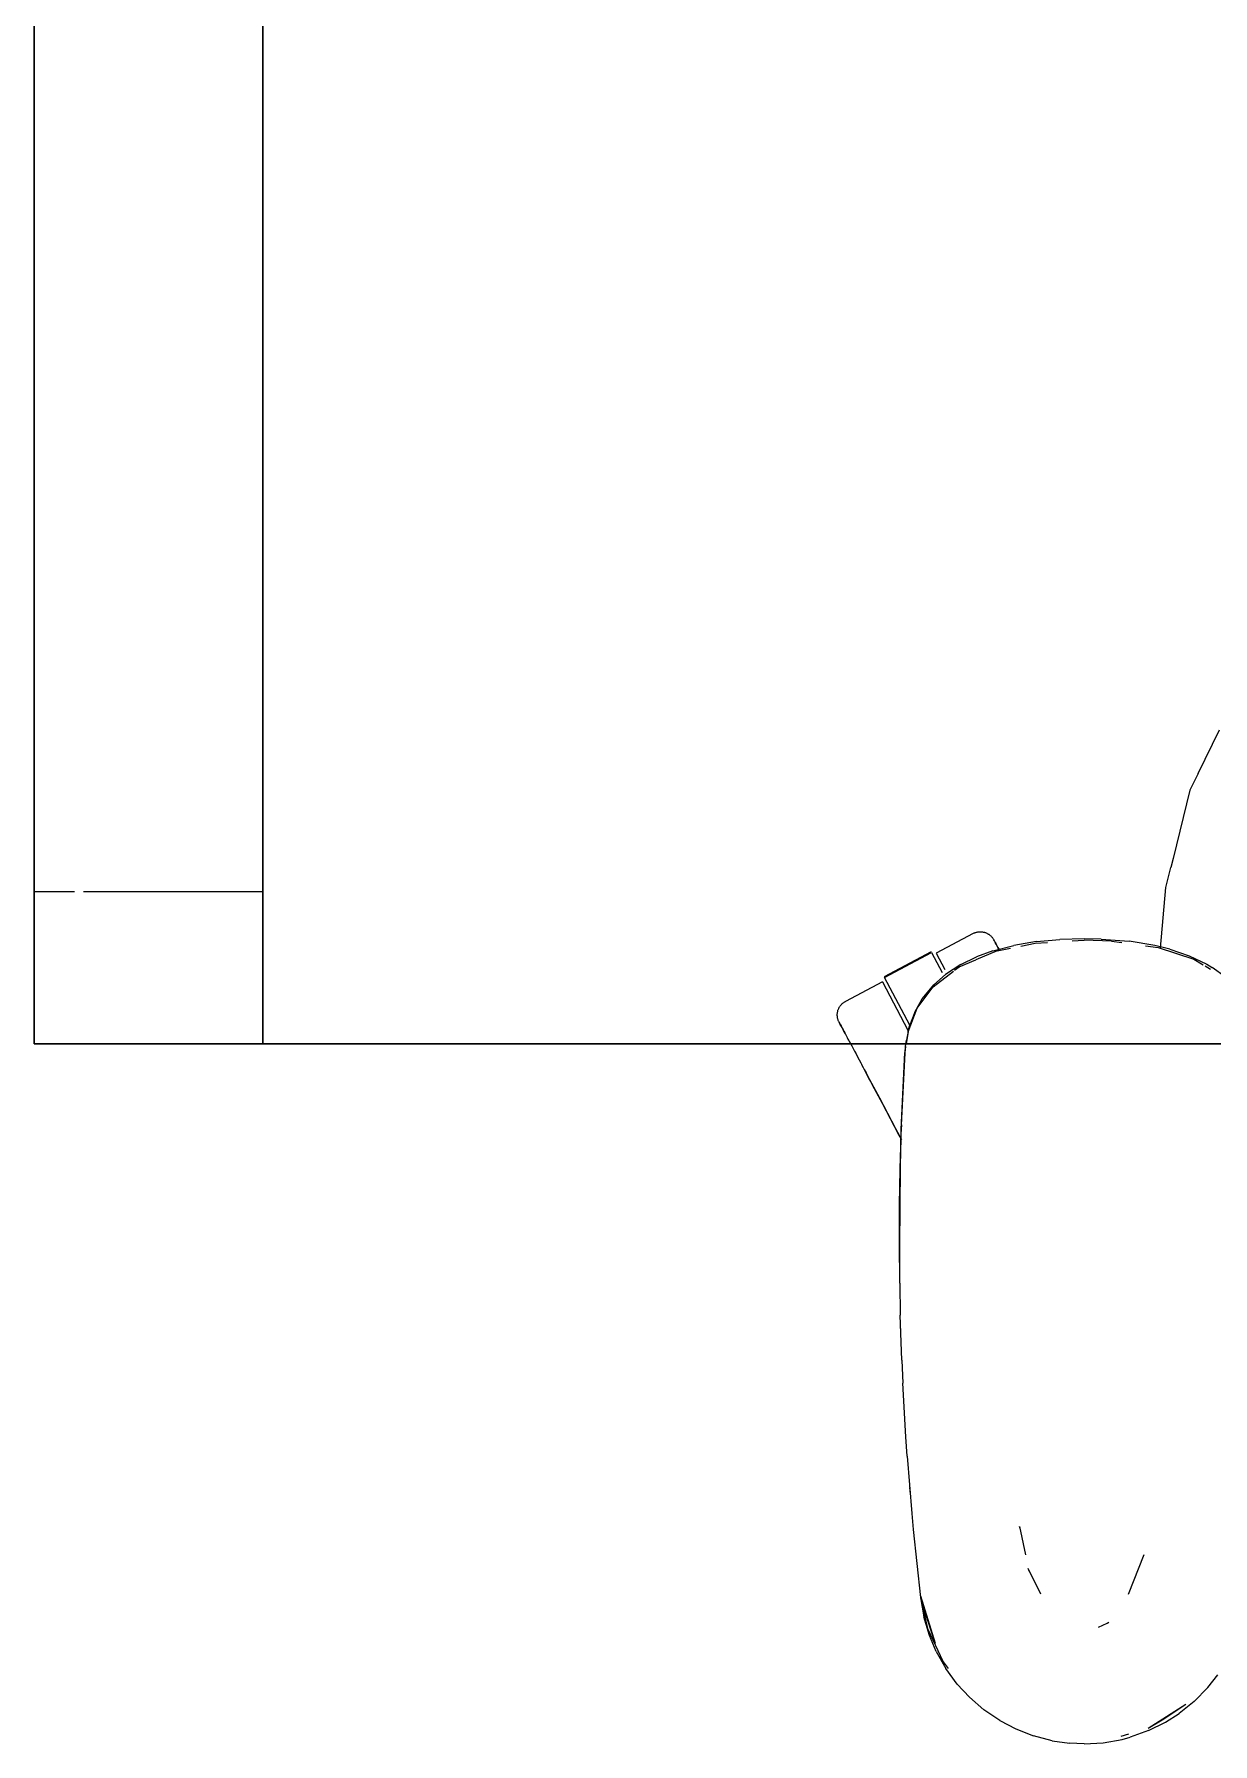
# Model space of a CAD drawing. Header units: millimetres. Extents: x 90978 to 295199, y -4084 to 97293.
# Drawn here: x 166639.3 to 166948.6, y 17853.5 to 18302.3 of the extents above; entities that cross this region are included whole.
import ezdxf

# ---------------------------------------------------------------- set-up
doc = ezdxf.new("R2010")
doc.units = ezdxf.units.MM
doc.header["$MEASUREMENT"] = 0
doc.layers.add('G-IMPT', color=8, linetype='CONTINUOUS', lineweight=9)
doc.layers.add('I-FURN', color=8, linetype='CONTINUOUS', lineweight=9)

msp = doc.modelspace()

# ---------------------------------------------------------------- linework, layer by layer
at = {"layer": 'G-IMPT'}
for p, q in [((166944.71, 18108.19), (166950.35, 18119.66)), ((166944.71, 18108.19), (166942.56, 18103.82)), ((166942.56, 18103.82), (166938.16, 18085.88)), ((166936.28, 18078.22), (166937.58, 18083.51)), ((166938.16, 18085.88), (166937.58, 18083.51)), ((166934.84, 18062.34), (166936.28, 18078.22)), ((166902.3, 18064.06), (166896.37, 18063.06)), ((166898.22, 18062.88), (166901.96, 18063.65)), ((166901.96, 18063.65), (166905.17, 18063.84)), ((166902.3, 18064.06), (166908.45, 18064.63)), ((166914.79, 18064.81), (166908.45, 18064.63)), ((166911.68, 18064.24), (166914.79, 18064.43)), ((166919.3, 18064.72), (166914.79, 18064.81)), ((166921.96, 18064.2), (166914.79, 18064.43)), ((166919.3, 18064.72), (166926.61, 18064.14)), ((166921.96, 18064.2), (166924.74, 18063.81)), ((166933.37, 18063.03), (166926.61, 18064.14)), ((166881.99, 18057.44), (166886.38, 18059.28)), ((166882.48, 18058.06), (166886.56, 18060.05)), ((166892, 18061.61), (166886.38, 18059.28)), ((166890.89, 18061.63), (166886.56, 18060.05)), ((166890.89, 18061.63), (166896.37, 18063.06)), ((166892, 18061.61), (166895.47, 18062.32)), ((166930.92, 18062.94), (166934.21, 18062.48)), ((166937.3, 18062.05), (166933.37, 18063.03)), ((166934.21, 18062.48), (166943.61, 18059.45)), ((166937.3, 18062.05), (166942.39, 18060.31)), ((166942.39, 18060.31), (166947.03, 18058.1)), ((166943.61, 18059.45), (166946.06, 18057.98)), ((166875.2, 18052.22), (166880.56, 18056.34)), ((166878.43, 18055.41), (166875.4, 18052.74)), ((166882.48, 18058.06), (166878.43, 18055.41)), ((166880.8, 18056.53), (166881.99, 18057.44)), ((166946.53, 18057.7), (166947.97, 18056.84)), ((166947.03, 18058.1), (166948.4, 18057.3)), ((166951.85, 18054.85), (166948.4, 18057.3)), ((166871.03, 18046.6), (166875.2, 18052.22)), ((166872.32, 18049), (166875.4, 18052.74)), ((166868.62, 18040.4), (166871.03, 18046.6)), ((166870.36, 18045.57), (166868.97, 18041.93)), ((166870.36, 18045.57), (166872.32, 18049)), ((166868.6, 18040.58), (166868.97, 18041.93)), ((166867.9, 18036.54), (166868.16, 18038.19)), ((166868.62, 18040.4), (166868.14, 18037.23)), ((166868.6, 18040.58), (166868.16, 18038.19)), ((166866.82, 18014.75), (166867.9, 18036.54)), ((166866.82, 18014.75), (166867.79, 18034.93)), ((166866.85, 18015.96), (166867.9, 18036.54)), ((166867.9, 18036.54), (166867.79, 18034.93)), ((166866.35, 17994.57), (166866.85, 18015.96)), ((166866.35, 17994.57), (166866.82, 18014.75)), ((166866.51, 18004.4), (166866.85, 18015.96)), ((166866.85, 18015.96), (166866.82, 18014.75)), ((166866.51, 18004.4), (166866.31, 17985.18)), ((166866.35, 17994.57), (166866.51, 18004.4)), ((166866.4, 17974.38), (166866.51, 18004.4)), ((166866.37, 17996.6), (166866.42, 17997.98)), ((166866.39, 17994.57), (166866.37, 17996.6)), ((166866.4, 17974.38), (166866.35, 17994.57)), ((166866.4, 17974.38), (166866.31, 17985.18)), ((166866.4, 17974.38), (166866.56, 17965.96)), ((166866.95, 17954.21), (166866.56, 17965.96)), ((166866.7, 17961.03), (166866.69, 17962.52)), ((166866.81, 17959.09), (166866.7, 17961.03)), ((166866.95, 17954.21), (166867.2, 17948.18)), ((166868.01, 17934.04), (166867.2, 17948.18)), ((166868.34, 17928.95), (166868.01, 17934.04)), ((166868.34, 17928.95), (166869.59, 17913.9)), ((166868.99, 17920.77), (166869.16, 17919.09)), ((166869.59, 17913.9), (166869.93, 17909.77)), ((166869.93, 17909.77), (166871.84, 17891.84)), ((166897.89, 17910.15), (166897.81, 17910.56)), ((166897.81, 17910.56), (166899.38, 17903.12)), ((166930.51, 17903.06), (166926.36, 17892.63)), ((166903.41, 17892.73), (166900.15, 17899.51)), ((166900.35, 17898.76), (166900.15, 17899.51)), ((166871.84, 17892.36), (166875.67, 17879.89)), ((166871.84, 17892.36), (166872.76, 17889.04)), ((166871.84, 17891.84), (166872.73, 17886.8)), ((166873.88, 17883.39), (166871.97, 17891.79)), ((166875.67, 17879.89), (166872.76, 17889.04)), ((166874.2, 17881.93), (166872.73, 17886.8)), ((166918.62, 17884.09), (166920.84, 17885.11)), ((166920.84, 17885.11), (166921.29, 17885.4)), ((166873.88, 17883.39), (166877.62, 17875.32)), ((166876.01, 17877.7), (166874.2, 17881.93)), ((166876.01, 17877.7), (166878.52, 17873.26)), ((166879.22, 17873.21), (166877.62, 17875.32)), ((166881.52, 17869.17), (166878.52, 17873.26)), ((166947.26, 17868.23), (166949.88, 17871.54)), ((166881.52, 17869.17), (166884.69, 17865.73)), ((166943.71, 17864.62), (166947.26, 17868.23)), ((166888.52, 17862.41), (166884.69, 17865.73)), ((166892.69, 17859.58), (166888.52, 17862.41)), ((166931.58, 17857.58), (166941.53, 17863.9)), ((166935.26, 17859.74), (166941.53, 17863.9)), ((166943.71, 17864.62), (166939.74, 17861.44)), ((166892.69, 17859.58), (166896.85, 17857.39)), ((166896.85, 17857.39), (166901.56, 17855.56)), ((166931.58, 17857.58), (166935.26, 17859.74)), ((166931.68, 17856.93), (166936.19, 17859.17)), ((166936.19, 17859.17), (166939.74, 17861.44)), ((166906.43, 17854.3), (166901.56, 17855.56)), ((166906.43, 17854.3), (166910.94, 17853.65)), ((166914.79, 17853.48), (166910.94, 17853.65)), ((166914.79, 17853.48), (166919.83, 17853.77)), ((166919.83, 17853.77), (166924.78, 17854.65)), ((166926.47, 17856.02), (166924.44, 17855.4)), ((166924.78, 17854.65), (166926.91, 17855.22)), ((166931.68, 17856.93), (166926.91, 17855.22))]:
    msp.add_line(p, q, dxfattribs=at)
at = {"layer": 'I-FURN'}
for p, q in [((166639.25, 18037.23), (166639.25, 18837.23)), ((166639.25, 18837.23), (166639.25, 18037.23)), ((166639.25, 18037.23), (166639.25, 18837.23)), ((166639.25, 18797.23), (166639.25, 18077.23)), ((166699.25, 18077.23), (166699.25, 18797.23)), ((166699.25, 18472.23), (166699.25, 18037.23)), ((166639.25, 18077.23), (166639.25, 18037.23)), ((166639.25, 18077.23), (166649.83, 18077.23)), ((166639.25, 18077.23), (166649.83, 18077.23)), ((166652.15, 18077.23), (166699.25, 18077.23)), ((166652.15, 18077.23), (166699.25, 18077.23)), ((166699.25, 18037.23), (166699.25, 18077.23)), ((166885.66, 18066.18), (166875.97, 18061.03)), ((166885.66, 18066.18), (166885.8, 18066.25)), ((166885.8, 18066.25), (166885.95, 18066.32)), ((166885.95, 18066.32), (166886.1, 18066.38)), ((166886.1, 18066.38), (166886.25, 18066.44)), ((166886.25, 18066.44), (166886.4, 18066.48)), ((166886.4, 18066.48), (166886.56, 18066.53)), ((166886.56, 18066.53), (166886.72, 18066.56)), ((166886.72, 18066.56), (166886.87, 18066.59)), ((166886.87, 18066.59), (166887.03, 18066.62)), ((166887.03, 18066.62), (166887.19, 18066.64)), ((166887.19, 18066.64), (166887.35, 18066.65)), ((166887.35, 18066.65), (166887.51, 18066.65)), ((166887.51, 18066.65), (166887.68, 18066.65)), ((166887.68, 18066.65), (166887.84, 18066.64)), ((166887.84, 18066.64), (166888, 18066.63)), ((166888, 18066.63), (166888.16, 18066.61)), ((166888.16, 18066.61), (166888.32, 18066.58)), ((166888.32, 18066.58), (166888.47, 18066.54)), ((166888.47, 18066.54), (166888.63, 18066.5)), ((166888.63, 18066.5), (166888.78, 18066.46)), ((166888.78, 18066.46), (166888.94, 18066.41)), ((166888.94, 18066.41), (166889.09, 18066.35)), ((166889.09, 18066.35), (166889.23, 18066.28)), ((166889.23, 18066.28), (166889.38, 18066.21)), ((166889.38, 18066.21), (166889.52, 18066.14)), ((166889.52, 18066.14), (166889.66, 18066.05)), ((166889.66, 18066.05), (166889.8, 18065.97)), ((166889.8, 18065.97), (166889.93, 18065.87)), ((166889.93, 18065.87), (166890.06, 18065.78)), ((166890.06, 18065.78), (166890.18, 18065.67)), ((166890.18, 18065.67), (166890.3, 18065.57)), ((166890.3, 18065.57), (166890.42, 18065.45)), ((166890.42, 18065.45), (166890.53, 18065.34)), ((166890.53, 18065.34), (166890.63, 18065.22)), ((166890.63, 18065.22), (166890.74, 18065.09)), ((166890.74, 18065.09), (166890.83, 18064.96)), ((166890.83, 18064.96), (166890.92, 18064.83)), ((166890.92, 18064.83), (166891.01, 18064.69)), ((166891.01, 18064.69), (166891.09, 18064.55)), ((166891.09, 18064.55), (166891.11, 18064.51)), ((166891.11, 18064.51), (166891.12, 18064.49)), ((166891.13, 18064.47), (166891.11, 18064.51)), ((166891.11, 18064.51), (166891.11, 18064.51)), ((166891.12, 18064.49), (166891.15, 18064.43)), ((166891.18, 18064.38), (166891.13, 18064.47)), ((166891.15, 18064.43), (166891.2, 18064.33)), ((166891.24, 18064.26), (166891.18, 18064.38)), ((166891.2, 18064.33), (166891.28, 18064.19)), ((166891.33, 18064.1), (166891.24, 18064.26)), ((166891.28, 18064.19), (166891.37, 18064.01)), ((166891.44, 18063.9), (166891.33, 18064.1)), ((166891.37, 18064.01), (166891.49, 18063.79)), ((166891.56, 18063.66), (166891.44, 18063.9)), ((166891.49, 18063.79), (166891.63, 18063.53)), ((166891.71, 18063.38), (166891.56, 18063.66)), ((166891.63, 18063.53), (166891.79, 18063.24)), ((166874.65, 18061.38), (166862.29, 18054.81)), ((166862.38, 18054.64), (166874.74, 18061.21)), ((166874.74, 18061.21), (166877.56, 18055.92)), ((166875.97, 18061.03), (166878.27, 18056.7)), ((166891.88, 18063.06), (166891.71, 18063.38)), ((166891.79, 18063.24), (166891.97, 18062.9)), ((166892.07, 18062.71), (166891.88, 18063.06)), ((166891.97, 18062.9), (166892.16, 18062.53)), ((166892.28, 18062.31), (166892.07, 18062.71)), ((166892.16, 18062.53), (166892.38, 18062.12)), ((166892.51, 18061.88), (166892.28, 18062.31)), ((166869.03, 18042.13), (166862.38, 18054.64)), ((166861.85, 18053.52), (166852.16, 18048.37)), ((166861.85, 18053.52), (166868.58, 18040.85)), ((166850.07, 18045.42), (166850.09, 18045.58)), ((166850.09, 18045.58), (166850.13, 18045.73)), ((166850.13, 18045.73), (166850.17, 18045.89)), ((166850.17, 18045.89), (166850.21, 18046.04)), ((166850.21, 18046.04), (166850.27, 18046.2)), ((166850.27, 18046.2), (166850.33, 18046.35)), ((166850.33, 18046.35), (166850.39, 18046.49)), ((166850.39, 18046.49), (166850.46, 18046.64)), ((166850.46, 18046.64), (166850.54, 18046.78)), ((166850.54, 18046.78), (166850.62, 18046.92)), ((166850.62, 18046.92), (166850.71, 18047.06)), ((166850.71, 18047.06), (166850.8, 18047.19)), ((166850.8, 18047.19), (166850.9, 18047.32)), ((166850.9, 18047.32), (166851, 18047.44)), ((166851, 18047.44), (166851.11, 18047.56)), ((166851.11, 18047.56), (166851.22, 18047.68)), ((166851.22, 18047.68), (166851.34, 18047.79)), ((166851.34, 18047.79), (166851.46, 18047.89)), ((166851.46, 18047.89), (166851.58, 18047.99)), ((166851.58, 18047.99), (166851.71, 18048.09)), ((166851.71, 18048.09), (166851.84, 18048.18)), ((166851.84, 18048.18), (166851.98, 18048.27)), ((166851.98, 18048.27), (166852.12, 18048.35)), ((166852.12, 18048.35), (166852.16, 18048.37)), ((166850.02, 18044.94), (166850.03, 18045.1)), ((166850.02, 18044.77), (166850.02, 18044.94)), ((166850.03, 18044.61), (166850.02, 18044.77)), ((166850.03, 18045.1), (166850.05, 18045.26)), ((166850.04, 18044.45), (166850.03, 18044.61)), ((166850.05, 18044.29), (166850.04, 18044.45)), ((166850.05, 18045.26), (166850.07, 18045.42)), ((166850.08, 18044.13), (166850.05, 18044.29)), ((166850.11, 18043.97), (166850.08, 18044.13)), ((166850.15, 18043.82), (166850.11, 18043.97)), ((166850.19, 18043.66), (166850.15, 18043.82)), ((166850.24, 18043.51), (166850.19, 18043.66)), ((166850.29, 18043.36), (166850.24, 18043.51)), ((166850.35, 18043.21), (166850.29, 18043.36)), ((166850.42, 18043.06), (166850.35, 18043.21)), ((166850.49, 18042.92), (166850.42, 18043.06)), ((166850.5, 18042.91), (166850.49, 18042.92)), ((166850.49, 18042.92), (166850.5, 18042.9)), ((166850.52, 18042.87), (166850.5, 18042.91)), ((166850.5, 18042.9), (166850.54, 18042.84)), ((166850.56, 18042.79), (166850.52, 18042.87)), ((166850.54, 18042.84), (166850.59, 18042.74)), ((166850.63, 18042.67), (166850.56, 18042.79)), ((166850.59, 18042.74), (166850.66, 18042.6)), ((166850.71, 18042.5), (166850.63, 18042.67)), ((166850.66, 18042.6), (166850.76, 18042.42)), ((166850.82, 18042.3), (166850.71, 18042.5)), ((166850.76, 18042.42), (166850.88, 18042.2)), ((166850.95, 18042.06), (166850.82, 18042.3)), ((166850.88, 18042.2), (166851.01, 18041.94)), ((166851.1, 18041.78), (166850.95, 18042.06)), ((166851.01, 18041.94), (166851.17, 18041.64)), ((166851.27, 18041.47), (166851.1, 18041.78)), ((166851.17, 18041.64), (166851.35, 18041.31)), ((166851.45, 18041.11), (166851.27, 18041.47)), ((166851.35, 18041.31), (166851.55, 18040.93)), ((166851.66, 18040.72), (166851.45, 18041.11)), ((166639.25, 18037.23), (166699.25, 18037.23)), ((166699.25, 18037.23), (166639.25, 18037.23)), ((166639.25, 18037.23), (168239.25, 18037.23)), ((168239.25, 18037.23), (166639.25, 18037.23)), ((166851.55, 18040.93), (166851.77, 18040.52)), ((166851.89, 18040.29), (166851.66, 18040.72)), ((166851.77, 18040.52), (166852, 18040.08)), ((166852.14, 18039.82), (166851.89, 18040.29)), ((166852, 18040.08), (166852.26, 18039.59)), ((166852.41, 18039.32), (166852.14, 18039.82)), ((166852.26, 18039.59), (166852.53, 18039.08)), ((166852.69, 18038.78), (166852.41, 18039.32)), ((166852.53, 18039.08), (166852.83, 18038.53)), ((166852.99, 18038.22), (166852.69, 18038.78)), ((166852.83, 18038.53), (166853.14, 18037.94)), ((166853.14, 18037.94), (166853.47, 18037.33)), ((166853.47, 18037.33), (166853.81, 18036.68)), ((166853.81, 18036.68), (166854.17, 18036)), ((166854.17, 18036), (166854.55, 18035.29)), ((166854.55, 18035.29), (166854.94, 18034.56)), ((166854.94, 18034.56), (166855.34, 18033.8)), ((166855.34, 18033.8), (166855.76, 18033.01)), ((166855.76, 18033.01), (166856.19, 18032.2)), ((166856.19, 18032.2), (166856.64, 18031.36)), ((166856.88, 18030.9), (166856.43, 18031.75)), ((166856.64, 18031.36), (166857.09, 18030.51)), ((166857.34, 18030.03), (166856.88, 18030.9)), ((166857.09, 18030.51), (166857.56, 18029.63)), ((166857.81, 18029.15), (166857.34, 18030.03)), ((166857.56, 18029.63), (166858.04, 18028.73)), ((166858.3, 18028.24), (166857.81, 18029.15)), ((166858.04, 18028.73), (166858.52, 18027.82)), ((166858.79, 18027.32), (166858.3, 18028.24)), ((166858.52, 18027.82), (166859.02, 18026.89)), ((166859.29, 18026.38), (166858.79, 18027.32)), ((166859.02, 18026.89), (166859.52, 18025.94)), ((166859.79, 18025.43), (166859.29, 18026.38)), ((166859.52, 18025.94), (166860.03, 18024.99)), ((166860.3, 18024.47), (166859.79, 18025.43)), ((166860.03, 18024.99), (166860.54, 18024.02)), ((166860.82, 18023.49), (166860.3, 18024.47)), ((166860.54, 18024.02), (166861.06, 18023.04)), ((166861.34, 18022.51), (166860.82, 18023.49)), ((166861.06, 18023.04), (166861.59, 18022.05)), ((166861.87, 18021.52), (166861.34, 18022.51)), ((166861.59, 18022.05), (166862.12, 18021.06)), ((166862.4, 18020.52), (166861.87, 18021.52)), ((166862.12, 18021.06), (166862.65, 18020.06)), ((166862.93, 18019.52), (166862.4, 18020.52)), ((166862.65, 18020.06), (166863.18, 18019.06)), ((166863.47, 18018.51), (166862.93, 18019.52)), ((166863.18, 18019.06), (166863.71, 18018.05)), ((166864, 18017.51), (166863.47, 18018.51)), ((166863.71, 18018.05), (166864.25, 18017.05)), ((166864.54, 18016.5), (166864, 18017.51)), ((166864.25, 18017.05), (166864.78, 18016.04)), ((166865.07, 18015.5), (166864.54, 18016.5)), ((166864.78, 18016.04), (166865.32, 18015.04)), ((166865.6, 18014.5), (166865.07, 18015.5)), ((166865.32, 18015.04), (166865.85, 18014.04)), ((166866.13, 18013.51), (166865.6, 18014.5)), ((166865.85, 18014.04), (166866.37, 18013.05)), ((166866.66, 18012.52), (166866.13, 18013.51)), ((166866.37, 18013.05), (166866.9, 18012.07))]:
    msp.add_line(p, q, dxfattribs=at)

doc.saveas('drawing.dxf')
